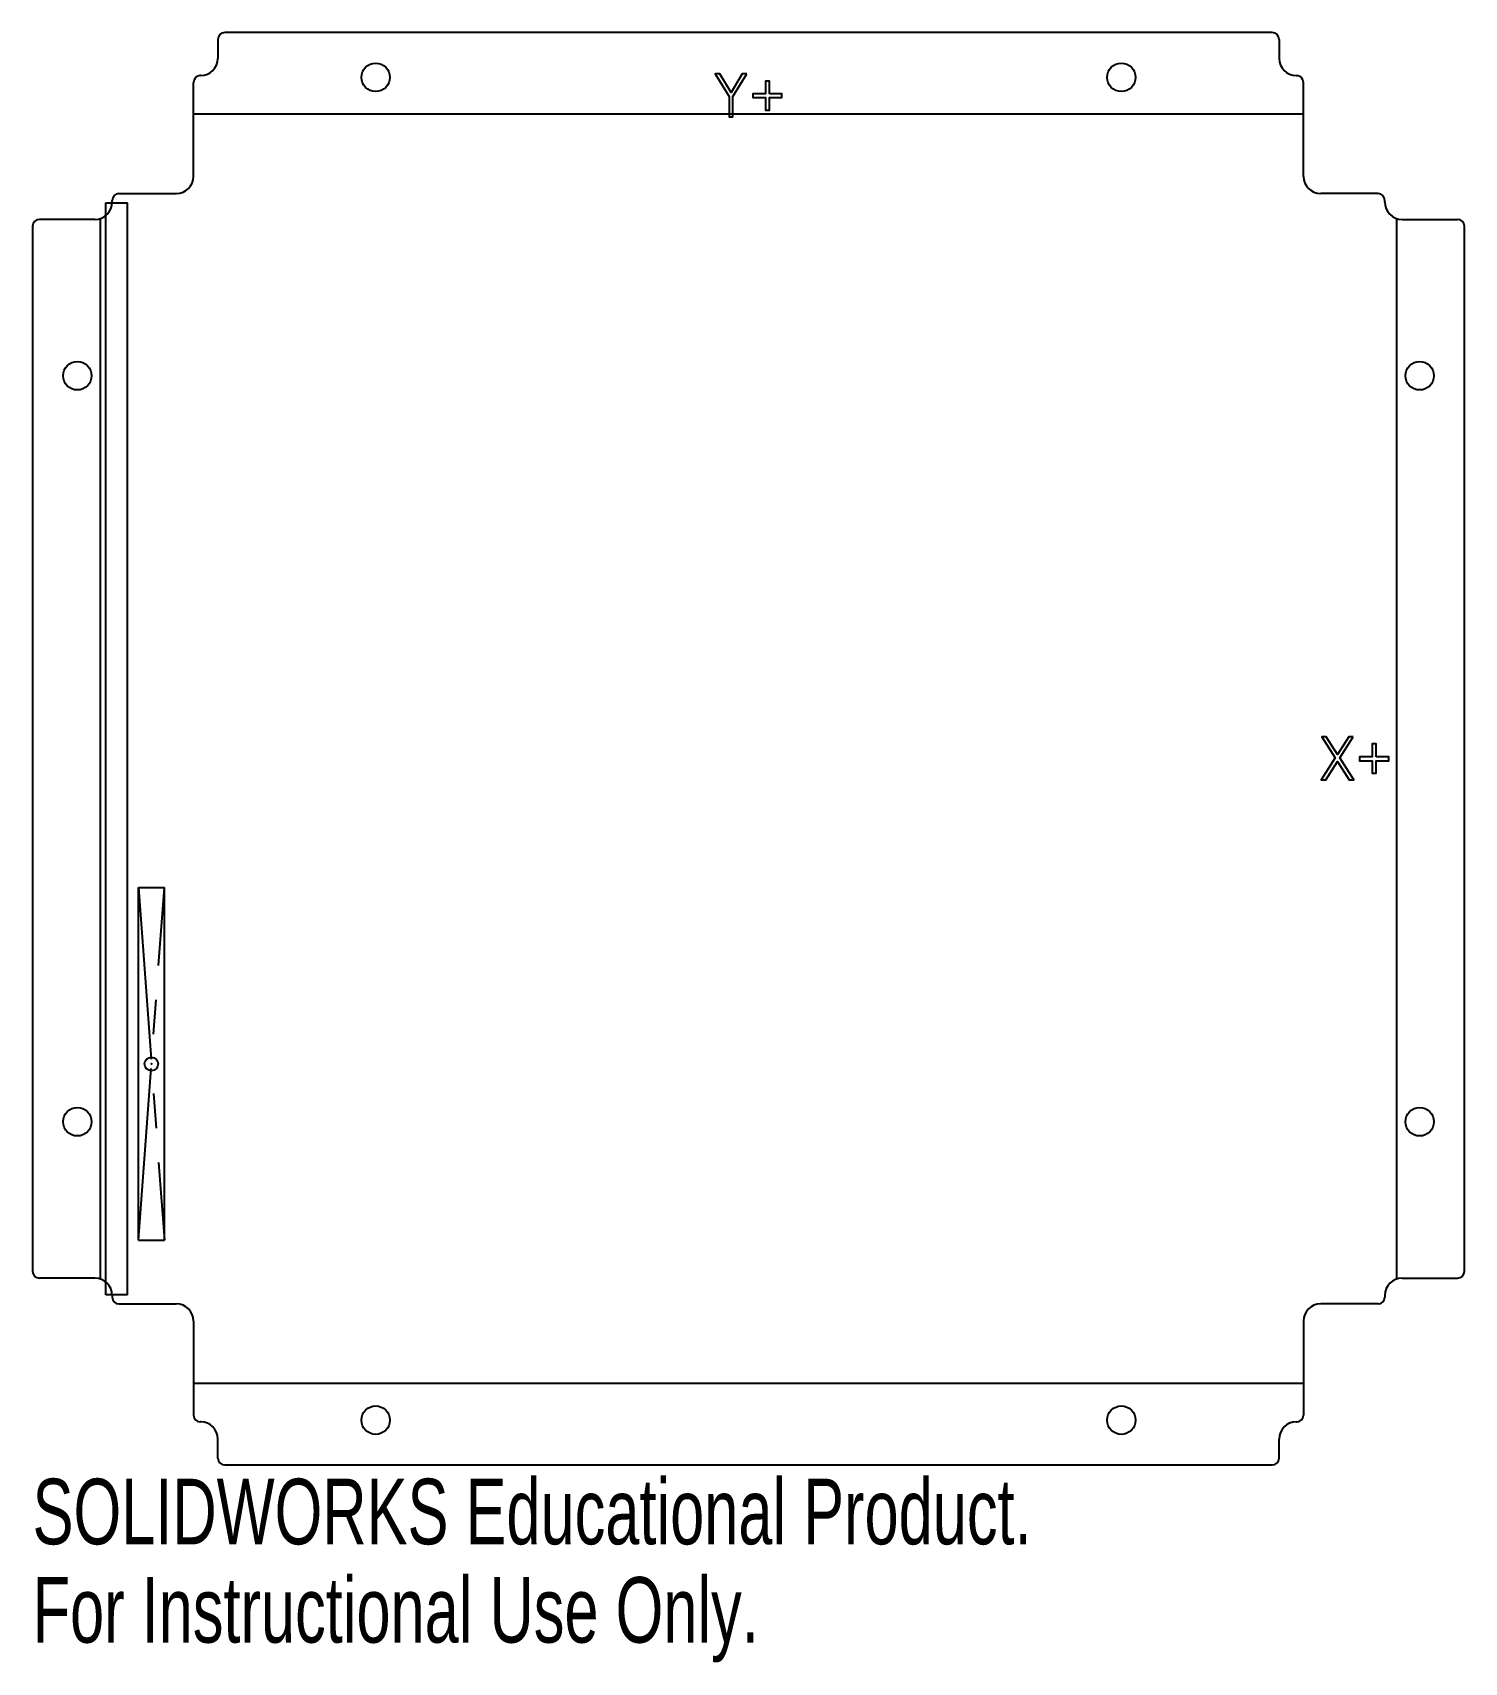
# Model space of a CAD drawing. Header units: millimetres. Extents: x -53 to 53, y -67 to 53.
import ezdxf

# ---------------------------------------------------------------- set-up
doc = ezdxf.new("R2010")
doc.units = ezdxf.units.MM
doc.header["$PDSIZE"] = -1
doc.linetypes.add('CENTERX2', pattern=[20.32, 12.7, -2.54, 2.54, -2.54])
doc.styles.add('SLDTEXTSTYLE0', font='TXT', dxfattribs={"width": 0.7})

msp = doc.modelspace()

# ---------------------------------------------------------------- linework, layer by layer
at = {"color": 7, "linetype": 'Continuous', "lineweight": 25}
for p, q in [((-39.13, 52.3), (-39.13, 50.9)), ((38.63, 52.8), (-38.63, 52.8)), ((39.13, 52.3), (39.13, 50.9)), ((-40.4, 49.63), (-40.43, 49.63)), ((40.4, 49.63), (40.43, 49.63)), ((-40.93, 42.2), (-40.93, 49.13)), ((40.93, 42.2), (40.93, 49.13)), ((-40.93, 46.8), (40.93, 46.8)), ((-46.43, 40.93), (-42.2, 40.93)), ((46.43, 40.93), (42.2, 40.93)), ((-46.93, 40.3), (-46.93, 40.43)), ((46.93, 40.3), (46.93, 40.43)), ((-52.8, 38.53), (-52.8, -38.53)), ((-48.2, 39.03), (-52.3, 39.03)), ((-47.8, -39.09), (-47.8, 39.09)), ((47.8, 39.09), (47.8, -39.09)), ((48.2, 39.03), (52.3, 39.03)), ((52.8, -38.53), (52.8, 38.53)), ((-48.2, -39.03), (-52.3, -39.03)), ((48.2, -39.03), (52.3, -39.03)), ((-46.93, -40.3), (-46.93, -40.43)), ((46.93, -40.3), (46.93, -40.43)), ((-46.43, -40.93), (-42.2, -40.93)), ((46.43, -40.93), (42.2, -40.93)), ((-40.93, -42.2), (-40.93, -49.13)), ((40.93, -42.2), (40.93, -49.13)), ((40.93, -46.8), (-40.93, -46.8)), ((-40.4, -49.63), (-40.43, -49.63)), ((40.4, -49.63), (40.43, -49.63)), ((-39.13, -52.3), (-39.13, -50.9)), ((39.13, -52.3), (39.13, -50.9)), ((-38.63, -52.8), (38.63, -52.8))]:
    msp.add_line(p, q, dxfattribs=at)
at = {"color": 7, "linetype": 'Continuous'}
for p, q in [((-47.4, 40.25), (-45.8, 40.25)), ((-47.4, -40.25), (-47.4, 40.25)), ((-45.8, -40.25), (-45.8, 40.25)), ((-44.99, -36.24), (-44.99, -10.23)), ((-44.99, -10.23), (-43.08, -10.23)), ((-43.08, -36.24), (-43.08, -10.23)), ((-44.99, -36.24), (-43.08, -36.24)), ((-45.8, -40.25), (-47.4, -40.25))]:
    msp.add_line(p, q, dxfattribs=at)
at = {"color": 7, "linetype": 'CENTERX2'}
for p, q in [((-44.99, -36.24), (-43.08, -10.23)), ((-44.99, -10.23), (-43.08, -36.24))]:
    msp.add_line(p, q, dxfattribs=at)
at = {"color": 7, "linetype": 'Continuous', "flags": 128}
for points in [[(-0.13, 49.76), (-0.46, 49.76), (-0.46, 49.76), (-1.29, 48.39), (-1.29, 48.39), (-2.12, 49.76), (-2.12, 49.76), (-2.45, 49.76), (-2.45, 49.76), (-1.43, 48.09), (-1.43, 48.09), (-1.43, 46.58), (-1.43, 46.58), (-1.15, 46.58), (-1.15, 46.58), (-1.15, 48.09), (-1.15, 48.09), (-0.13, 49.76)], [(1.54, 48.29), (1.54, 49.23), (1.54, 49.23), (1.25, 49.23), (1.25, 49.23), (1.25, 48.29), (1.25, 48.29), (0.32, 48.29), (0.32, 48.29), (0.32, 48.01), (0.32, 48.01), (1.25, 48.01), (1.25, 48.01), (1.25, 47.07), (1.25, 47.07), (1.54, 47.07), (1.54, 47.07), (1.54, 48.01), (1.54, 48.01), (2.47, 48.01), (2.47, 48.01), (2.47, 48.29), (2.47, 48.29), (1.54, 48.29)], [(44.6, 0.88), (44.27, 0.88), (44.27, 0.88), (43.44, -0.42), (43.44, -0.42), (42.61, 0.88), (42.61, 0.88), (42.28, 0.88), (42.28, 0.88), (43.27, -0.68), (43.27, -0.68), (42.24, -2.3), (42.24, -2.3), (42.57, -2.3), (42.57, -2.3), (43.44, -0.94), (43.44, -0.94), (44.31, -2.3), (44.31, -2.3), (44.64, -2.3), (44.64, -2.3), (43.6, -0.68), (43.6, -0.68), (44.6, 0.88)], [(46.29, -0.59), (46.29, 0.35), (46.29, 0.35), (46, 0.35), (46, 0.35), (46, -0.59), (46, -0.59), (45.07, -0.59), (45.07, -0.59), (45.07, -0.88), (45.07, -0.88), (46, -0.88), (46, -0.88), (46, -1.81), (46, -1.81), (46.29, -1.81), (46.29, -1.81), (46.29, -0.88), (46.29, -0.88), (47.22, -0.88), (47.22, -0.88), (47.22, -0.59), (47.22, -0.59), (46.29, -0.59)]]:
    msp.add_lwpolyline(points, dxfattribs=at)
at = {"color": 7, "linetype": 'Continuous', "lineweight": 25}
for centre in [(-27.5, 49.5), (27.5, 49.5), (-49.5, 27.5), (49.5, 27.5), (-49.5, -27.5), (49.5, -27.5), (-27.5, -49.5), (27.5, -49.5)]:
    msp.add_circle(centre, 1.05, dxfattribs=at)
at = {"color": 7, "linetype": 'Continuous'}
msp.add_circle((-44.04, -23.24), 0.5, dxfattribs=at)
at = {"color": 7, "linetype": 'Continuous', "lineweight": 25}
for centre, radius, start, end in [((-38.63, 52.3), 0.5, 90, 180), ((38.63, 52.3), 0.5, 0, 90), ((-40.4, 50.9), 1.27, 270, 0), ((40.4, 50.9), 1.27, 180, 270), ((-40.43, 49.13), 0.5, 90, 180), ((40.43, 49.13), 0.5, 0, 90), ((-42.2, 42.2), 1.27, 270, 0), ((42.2, 42.2), 1.27, 180, 270), ((-46.43, 40.43), 0.5, 90, 180), ((46.43, 40.43), 0.5, 0, 90), ((-48.2, 40.3), 1.27, 270, 0), ((48.2, 40.3), 1.27, 180, 270), ((-52.3, 38.53), 0.5, 90, 180), ((52.3, 38.53), 0.5, 0, 90), ((-52.3, -38.53), 0.5, 180, 270), ((-48.2, -40.3), 1.27, 0, 90), ((48.2, -40.3), 1.27, 90, 180), ((52.3, -38.53), 0.5, 270, 0), ((-46.43, -40.43), 0.5, 180, 270), ((46.43, -40.43), 0.5, 270, 0), ((-42.2, -42.2), 1.27, 0, 90), ((42.2, -42.2), 1.27, 90, 180), ((-40.43, -49.13), 0.5, 180, 270), ((40.43, -49.13), 0.5, 270, 0), ((-40.4, -50.9), 1.27, 0, 90), ((40.4, -50.9), 1.27, 90, 180), ((-38.63, -52.3), 0.5, 180, 270), ((38.63, -52.3), 0.5, 270, 0)]:
    msp.add_arc(centre, radius, start, end, dxfattribs=at)
at = {"color": 7, "linetype": 'Continuous'}
msp.add_point((-44.04, -23.24), dxfattribs=at)

# ---------------------------------------------------------------- texts
at = {"color": 7, "linetype": 'Continuous', "char_height": 4.8336, "attachment_point": 1, "style": 'SLDTEXTSTYLE0'}
for s, insert in [('SOLIDWORKS Educational Product.', (-52.8, -53.82)), ('For Instructional Use Only.', (-52.8, -61.07))]:
    msp.add_mtext(s, dxfattribs=dict(at, insert=insert))

doc.saveas('drawing.dxf')
